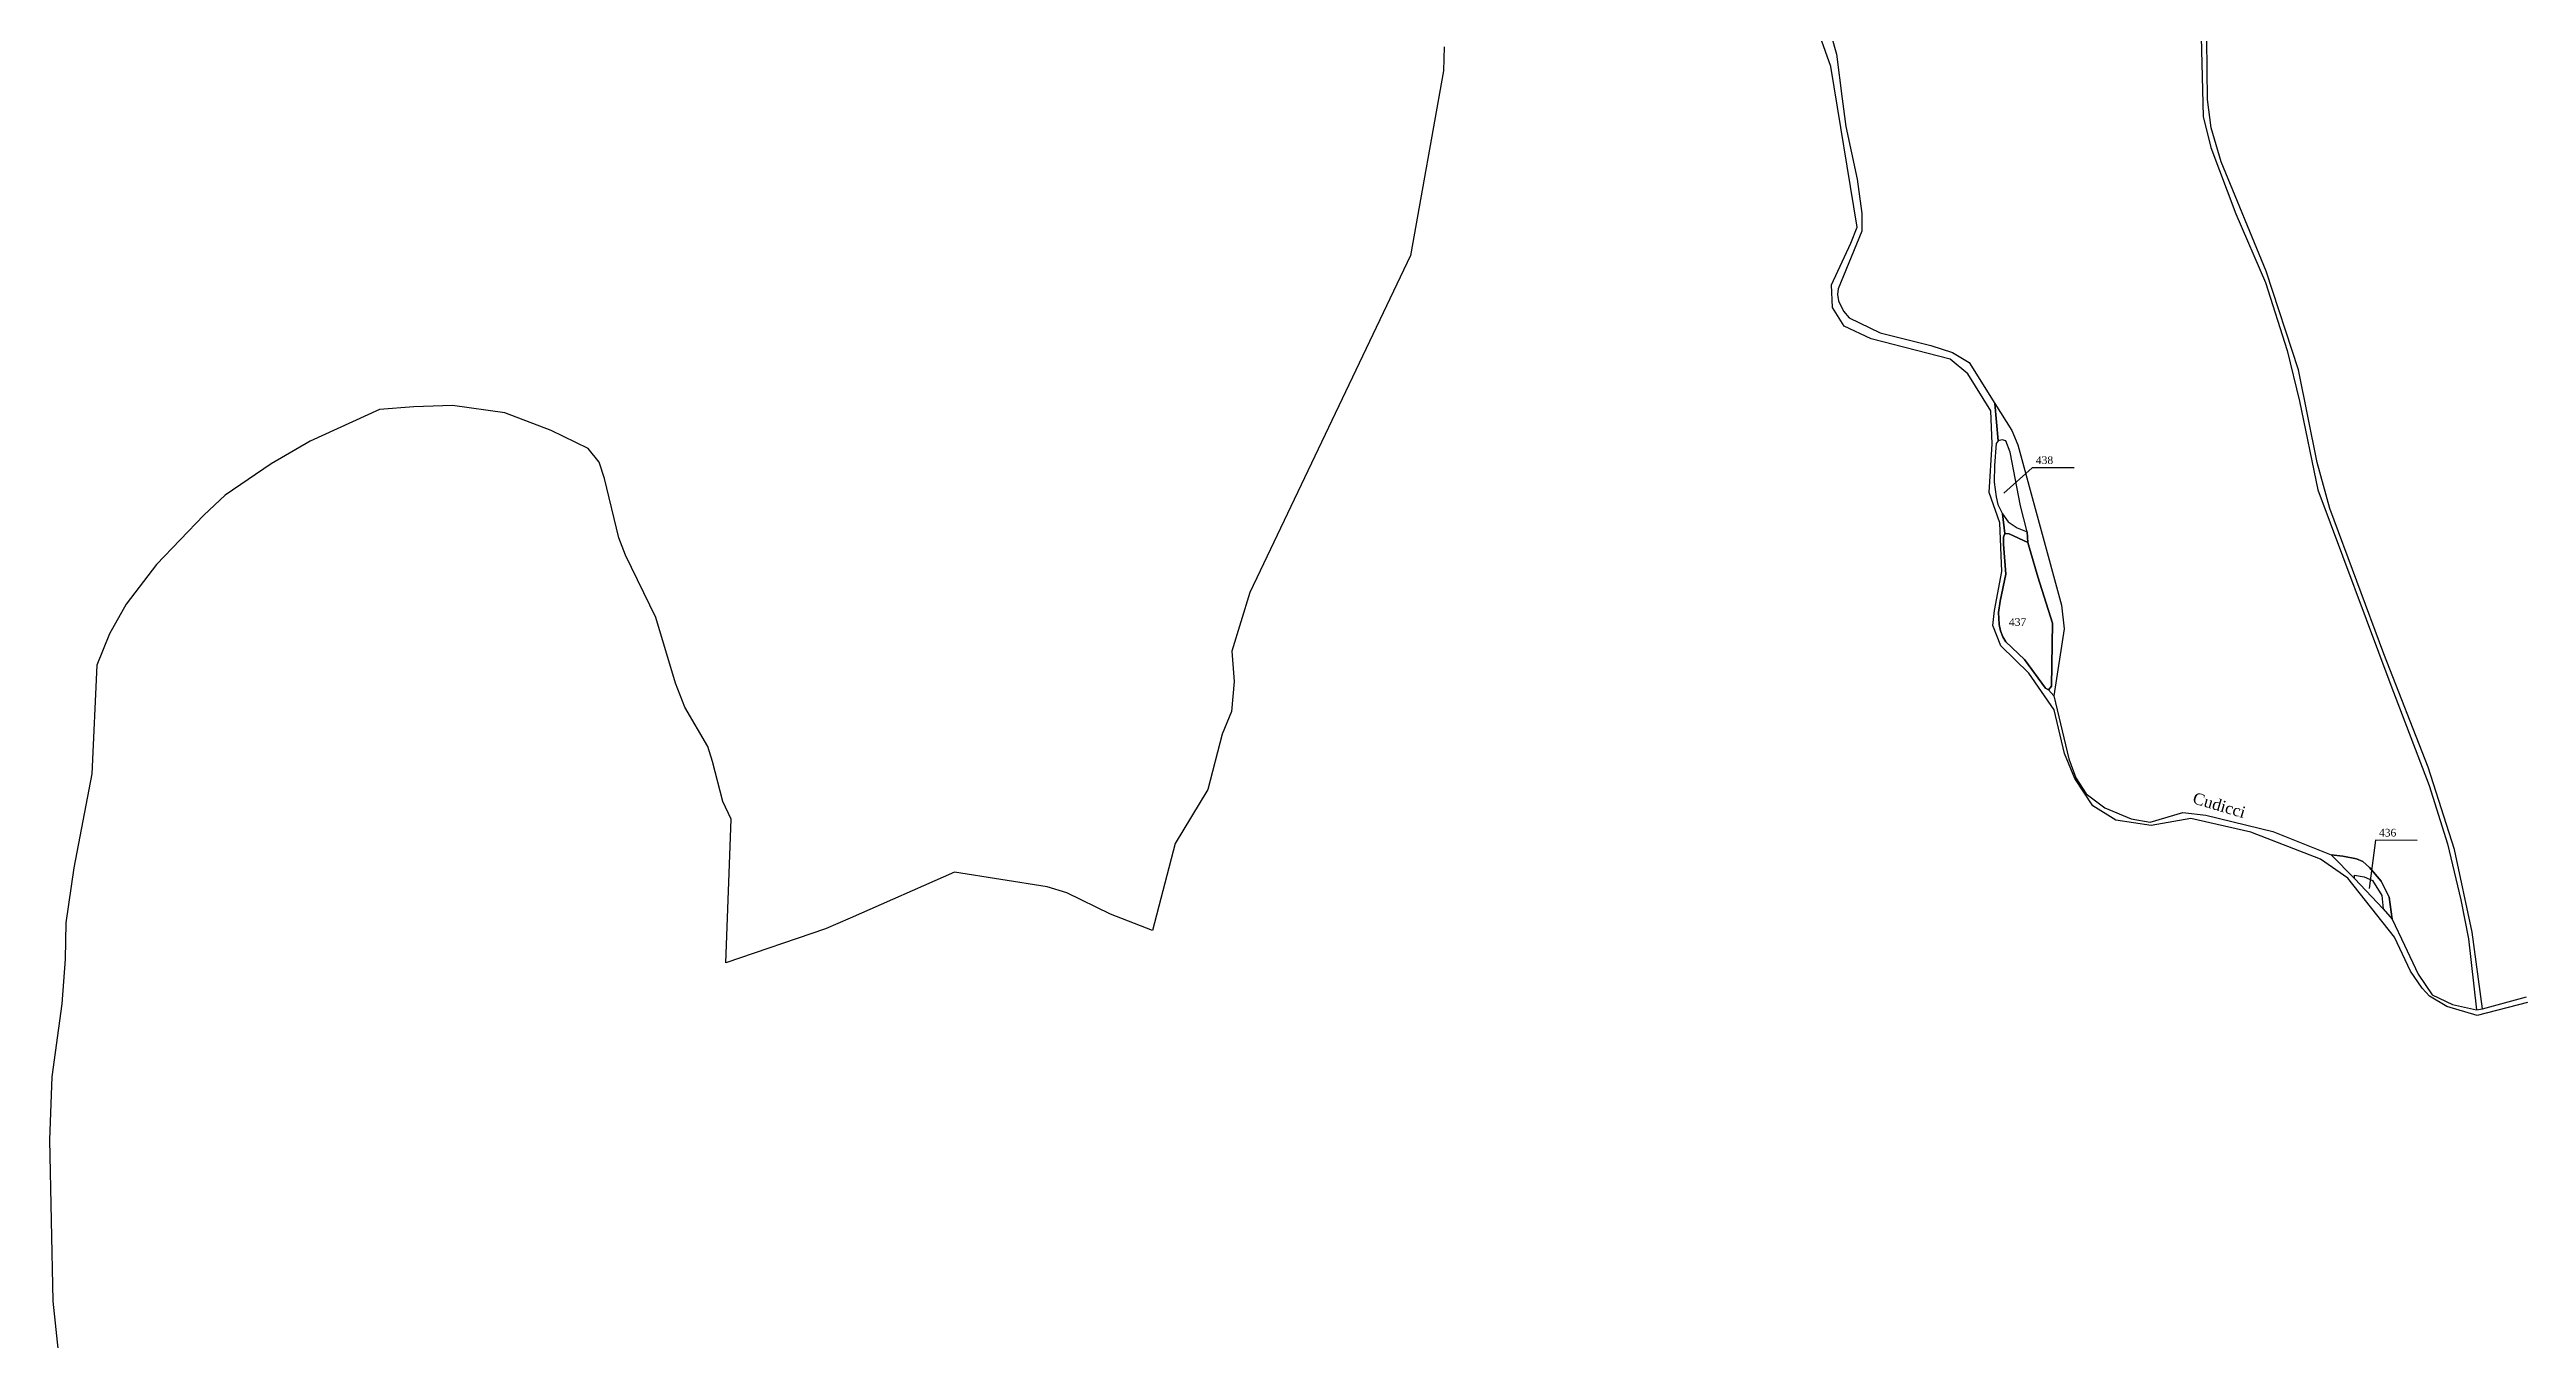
# Model space of a CAD drawing. Extents: x 1205805 to 1207436, y 6154338 to 6158020.
# Drawn here: x 1206237 to 1206884, y 6155800 to 6156138 of the extents above; entities that cross this region are included whole.
import ezdxf

# ---------------------------------------------------------------- set-up
doc = ezdxf.new("R2010")
doc.units = 0
doc.linetypes.add('CONTINU', pattern=[0])
for name, color, linetype in [('1LIEUDIT', 7, 'CONTINU'), ('1PARCELLE', 7, 'CONTINU'), ('1SECTION', 7, 'CONTINU'), ('1SUBDSECT', 7, 'CONTINU'), ('1TRONFLUV', 7, 'CONTINU'), ('3CHEMIN', 7, 'CONTINU'), ('3FLECHEPAR', 7, 'CONTINU'), ('3PARCELLETEX', 7, 'CONTINU'), ('3TRONFLUVTEX', 7, 'CONTINU')]:
    doc.layers.add(name, color=color, linetype=linetype)
doc.styles.get("Standard").update_dxf_attribs({"font": 'Times New Roman'})

msp = doc.modelspace()

# ---------------------------------------------------------------- linework, layer by layer
at = {"layer": '1LIEUDIT'}
msp.add_lwpolyline([(1206884.71, 6155888.62), (1206871.52, 6155885.2), (1206863.58, 6155887.55), (1206859.06, 6155890.24), (1206857.14, 6155892.37), (1206854.06, 6155896.85), (1206849.93, 6155905.73), (1206837.72, 6155921.09), (1206830.51, 6155926.06), (1206812.3, 6155933.14), (1206796.61, 6155936.77), (1206786.22, 6155934.87), (1206777.04, 6155936.29), (1206770.98, 6155940.06), (1206766.31, 6155947.24), (1206763.58, 6155953.77), (1206760.89, 6155965.19), (1206754.22, 6155974.77), (1206746.94, 6155981.87), (1206744.83, 6155987.18), (1206745.26, 6155991.15), (1206747.19, 6156001.33), (1206746.64, 6156014.06), (1206743.88, 6156022.02), (1206744.64, 6156034.72), (1206744.29, 6156043.38), (1206738.31, 6156053.07), (1206733.7, 6156056.84), (1206713.04, 6156062.15), (1206705.93, 6156065.54), (1206702.88, 6156070.36), (1206702.68, 6156076.29), (1206707.7, 6156087.24), (1206709.38, 6156091.4), (1206702.51, 6156133.44), (1206695.03, 6156154.34)], dxfattribs=at)
at = {"layer": '1PARCELLE'}
msp.add_lwpolyline([(1206702.66, 6156141.29), (1206703.98, 6156136.63), (1206705.41, 6156124.95), (1206706.37, 6156117.71), (1206709.36, 6156103.99), (1206710.56, 6156094.96), (1206710.6, 6156090.34), (1206704.38, 6156075.26), (1206704.19, 6156073.76), (1206704.46, 6156072.09), (1206705.79, 6156069.45), (1206707.3, 6156067.66), (1206715.38, 6156063.72), (1206728.65, 6156060.46), (1206734.31, 6156058.62), (1206738.61, 6156055.97), (1206745.33, 6156045.26), (1206749.79, 6156038.18), (1206751.34, 6156034.46), (1206762.8, 6155992.51), (1206763.49, 6155986.33), (1206760.79, 6155968.81), (1206764.76, 6155952.34), (1206766.52, 6155947.4), (1206769.28, 6155943.16), (1206774.14, 6155939.51), (1206780.98, 6155936.68), (1206786.02, 6155935.8), (1206794.53, 6155938.33), (1206800.53, 6155937.65), (1206818.1, 6155933.31), (1206833.32, 6155927.27), (1206836.34, 6155926.89), (1206839.95, 6155926.16), (1206841.58, 6155925.5), (1206843.36, 6155923.92), (1206846.37, 6155920.37), (1206848.54, 6155916.15), (1206849.27, 6155910.41), (1206852.53, 6155903.61), (1206856.12, 6155896.02), (1206859.77, 6155890.64), (1206865.07, 6155888.06), (1206871.37, 6155886.73), (1206872.94, 6155886.94), (1206884.45, 6155890.07)], dxfattribs=at)
for points in [[(1206748.21, 6156035.54), (1206747.27, 6156035.8), (1206746.23, 6156035.5), (1206745.73, 6156034.83), (1206745.26, 6156029.07), (1206745.21, 6156024.69), (1206745.69, 6156020.83), (1206746.11, 6156018.88), (1206747.39, 6156016.38), (1206748.87, 6156014.34), (1206751.2, 6156012.76), (1206753.8, 6156011.72), (1206752.11, 6156018.49), (1206749.36, 6156032.52), (1206748.21, 6156035.54)], [(1206747.62, 6156010.33), (1206748.01, 6156011.32), (1206749.12, 6156011.15), (1206754.03, 6156008.91), (1206756.58, 6155999.91), (1206760.47, 6155987.84), (1206760.22, 6155971.32), (1206759.4, 6155970.36), (1206758.63, 6155970.85), (1206753.15, 6155978.3), (1206748.27, 6155982.91), (1206747.46, 6155984.22), (1206746.89, 6155985.82), (1206746.47, 6155987.52), (1206746.32, 6155990.64), (1206746.72, 6155993.61), (1206748.22, 6156000.66), (1206747.62, 6156008.52), (1206747.62, 6156010.33)], [(1206839.45, 6155921.01), (1206839.43, 6155921.94), (1206841.96, 6155921.44), (1206844.18, 6155920.51), (1206846.57, 6155916.58), (1206846.95, 6155913.1), (1206839.45, 6155921.01)]]:
    msp.add_lwpolyline(points, close=True, dxfattribs=at)
at = {"layer": '1SECTION'}
msp.add_lwpolyline([(1206601.35, 6156138.59), (1206601.15, 6156132.25), (1206592.57, 6156084), (1206550.51, 6155995.82), (1206545.78, 6155980.51), (1206546.46, 6155972.6), (1206545.76, 6155964.73), (1206543.28, 6155958.83), (1206539.52, 6155944.32), (1206531.03, 6155930.23), (1206525.08, 6155907.48), (1206514.08, 6155911.71), (1206502.66, 6155917.29), (1206497.51, 6155918.89), (1206473.26, 6155922.73), (1206446.02, 6155910.64), (1206439.51, 6155907.9), (1206413.47, 6155898.98), (1206414.88, 6155936.6), (1206412.69, 6155941.19), (1206409.99, 6155951.67), (1206408.79, 6155955.58), (1206402.76, 6155965.9), (1206400.33, 6155972.11), (1206395.14, 6155989.28), (1206387.24, 6156005.64), (1206385.48, 6156010.16), (1206381.77, 6156025.64), (1206380.34, 6156029.93), (1206377.44, 6156033.51), (1206367.76, 6156038.23), (1206355.67, 6156042.85), (1206342, 6156044.77), (1206331.91, 6156044.42), (1206322.85, 6156043.67), (1206304.73, 6156035.45), (1206294.55, 6156029.48), (1206282.49, 6156021.34), (1206276.93, 6156016.09), (1206264.56, 6156003.18), (1206256.65, 6155992.82), (1206252.29, 6155985.08), (1206249, 6155976.87), (1206247.66, 6155948.45), (1206242.93, 6155923.84), (1206240.83, 6155909.47), (1206240.72, 6155899.97), (1206239.77, 6155888.26), (1206237.23, 6155869.18), (1206236.59, 6155852.69), (1206237.46, 6155810.47), (1206239.04, 6155795.65)], dxfattribs=at)
at = {"layer": '1SUBDSECT'}
msp.add_lwpolyline([(1206884.71, 6155888.62), (1206871.52, 6155885.2), (1206863.58, 6155887.55), (1206859.06, 6155890.24), (1206857.14, 6155892.37), (1206854.06, 6155896.85), (1206849.93, 6155905.73), (1206837.72, 6155921.09), (1206830.51, 6155926.06), (1206812.3, 6155933.14), (1206796.61, 6155936.77), (1206786.22, 6155934.87), (1206777.04, 6155936.29), (1206770.98, 6155940.06), (1206766.31, 6155947.24), (1206763.58, 6155953.77), (1206760.89, 6155965.19), (1206754.22, 6155974.77), (1206746.94, 6155981.87), (1206744.83, 6155987.18), (1206745.26, 6155991.15), (1206747.19, 6156001.33), (1206746.64, 6156014.06), (1206743.88, 6156022.02), (1206744.64, 6156034.72), (1206744.29, 6156043.38), (1206738.31, 6156053.07), (1206733.7, 6156056.84), (1206713.04, 6156062.15), (1206705.93, 6156065.54), (1206702.88, 6156070.36), (1206702.68, 6156076.29), (1206707.7, 6156087.24), (1206709.38, 6156091.4), (1206702.51, 6156133.44), (1206695.03, 6156154.34)], dxfattribs=at)
at = {"layer": '1TRONFLUV'}
for points in [[(1206884.71, 6155888.62), (1206871.52, 6155885.2), (1206863.58, 6155887.55), (1206859.06, 6155890.24), (1206857.14, 6155892.37), (1206854.06, 6155896.85), (1206849.93, 6155905.73), (1206837.72, 6155921.09), (1206830.51, 6155926.06), (1206812.3, 6155933.14), (1206796.61, 6155936.77), (1206786.22, 6155934.87), (1206777.04, 6155936.29), (1206770.98, 6155940.06), (1206766.31, 6155947.24), (1206763.58, 6155953.77), (1206760.89, 6155965.19), (1206754.22, 6155974.77), (1206746.94, 6155981.87), (1206744.83, 6155987.18), (1206745.26, 6155991.15), (1206747.19, 6156001.33), (1206746.64, 6156014.06), (1206743.88, 6156022.02), (1206744.64, 6156034.72), (1206744.29, 6156043.38), (1206738.31, 6156053.07), (1206733.7, 6156056.84), (1206713.04, 6156062.15), (1206705.93, 6156065.54), (1206702.88, 6156070.36), (1206702.68, 6156076.29), (1206707.7, 6156087.24), (1206709.38, 6156091.4), (1206702.51, 6156133.44), (1206695.03, 6156154.34)], [(1206702.66, 6156141.29), (1206703.98, 6156136.63), (1206705.41, 6156124.95), (1206706.37, 6156117.71), (1206709.36, 6156103.99), (1206710.56, 6156094.96), (1206710.6, 6156090.34), (1206704.38, 6156075.26), (1206704.19, 6156073.76), (1206704.46, 6156072.09), (1206705.79, 6156069.45), (1206707.3, 6156067.66), (1206715.38, 6156063.72), (1206728.65, 6156060.46), (1206734.31, 6156058.62), (1206738.61, 6156055.97), (1206745.33, 6156045.26), (1206746.23, 6156035.5), (1206745.73, 6156034.83), (1206745.26, 6156029.07), (1206745.21, 6156024.69), (1206745.69, 6156020.83), (1206746.11, 6156018.88), (1206747.39, 6156016.38), (1206748.01, 6156011.32), (1206747.62, 6156010.33), (1206747.62, 6156008.52), (1206748.22, 6156000.66), (1206746.72, 6155993.61), (1206746.32, 6155990.64), (1206746.47, 6155987.52), (1206746.89, 6155985.82), (1206747.46, 6155984.22), (1206748.27, 6155982.91), (1206753.15, 6155978.3), (1206758.63, 6155970.85), (1206759.4, 6155970.36), (1206760.79, 6155968.81), (1206764.76, 6155952.34), (1206766.52, 6155947.4), (1206769.28, 6155943.16), (1206774.14, 6155939.51), (1206780.98, 6155936.68), (1206786.02, 6155935.8), (1206794.53, 6155938.33), (1206800.53, 6155937.65), (1206818.1, 6155933.31), (1206833.32, 6155927.27), (1206839.45, 6155921.01), (1206846.95, 6155913.1), (1206849.27, 6155910.41), (1206852.53, 6155903.61), (1206856.12, 6155896.02), (1206859.77, 6155890.64), (1206865.07, 6155888.06), (1206871.37, 6155886.73), (1206872.94, 6155886.94), (1206884.45, 6155890.07)]]:
    msp.add_lwpolyline(points, dxfattribs=at)
for points in [[(1206759.4, 6155970.36), (1206760.22, 6155971.32), (1206760.47, 6155987.84), (1206756.58, 6155999.91), (1206754.03, 6156008.91), (1206753.8, 6156011.72), (1206752.11, 6156018.49), (1206749.36, 6156032.52), (1206748.21, 6156035.54), (1206747.27, 6156035.8), (1206746.23, 6156035.5), (1206745.33, 6156045.26), (1206749.79, 6156038.18), (1206751.34, 6156034.46), (1206762.8, 6155992.51), (1206763.49, 6155986.33), (1206760.79, 6155968.81), (1206759.4, 6155970.36)], [(1206754.03, 6156008.91), (1206749.12, 6156011.15), (1206748.01, 6156011.32), (1206747.39, 6156016.38), (1206748.87, 6156014.34), (1206751.2, 6156012.76), (1206753.8, 6156011.72), (1206754.03, 6156008.91)], [(1206839.45, 6155921.01), (1206839.43, 6155921.94), (1206841.96, 6155921.44), (1206844.18, 6155920.51), (1206846.57, 6155916.58), (1206846.95, 6155913.1), (1206849.27, 6155910.41), (1206848.54, 6155916.15), (1206846.37, 6155920.37), (1206843.36, 6155923.92), (1206841.58, 6155925.5), (1206839.95, 6155926.16), (1206836.34, 6155926.89), (1206833.32, 6155927.27), (1206839.45, 6155921.01)]]:
    msp.add_lwpolyline(points, close=True, dxfattribs=at)
at = {"layer": '3CHEMIN'}
for points in [[(1206799.13, 6156148.05), (1206799.85, 6156120.3), (1206801.88, 6156112.26), (1206808.43, 6156094.87), (1206816.15, 6156076.96), (1206821.86, 6156059.1), (1206825.06, 6156045.86), (1206829.84, 6156022.66), (1206848.94, 6155971.64), (1206858.99, 6155945.34), (1206863.77, 6155930.11), (1206867.27, 6155915.49), (1206869.23, 6155905.24), (1206871.37, 6155886.73)], [(1206872.94, 6155886.94), (1206870.21, 6155907), (1206865.57, 6155928.64), (1206858.74, 6155950.13), (1206847.08, 6155979.81), (1206833, 6156017.83), (1206829.65, 6156029.82), (1206824.77, 6156054.07), (1206816.33, 6156079.88), (1206804.6, 6156108.47), (1206801.96, 6156117.42), (1206800.95, 6156124.76), (1206800.77, 6156140.46)]]:
    msp.add_lwpolyline(points, dxfattribs=at)
at = {"layer": '3FLECHEPAR'}
for points in [[(1206766.09, 6156028.44), (1206755.17, 6156028.46), (1206747.76, 6156021.85)], [(1206855.83, 6155931), (1206844.91, 6155931.03), (1206843.31, 6155918.43)]]:
    msp.add_lwpolyline(points, dxfattribs=at)

# ---------------------------------------------------------------- texts
at = {"layer": '3PARCELLETEX'}
for s, p in [('438', (1206756.09, 6156029.46)), ('437', (1206749.05, 6155987.12)), ('436', (1206845.83, 6155932.03))]:
    msp.add_text(s, height=2, dxfattribs=at).set_placement(p)
at = {"layer": '3TRONFLUVTEX'}
msp.add_text('Cudicci', height=3, rotation=343.5, dxfattribs=at).set_placement((1206796.88, 6155940.79))

doc.saveas('drawing.dxf')
